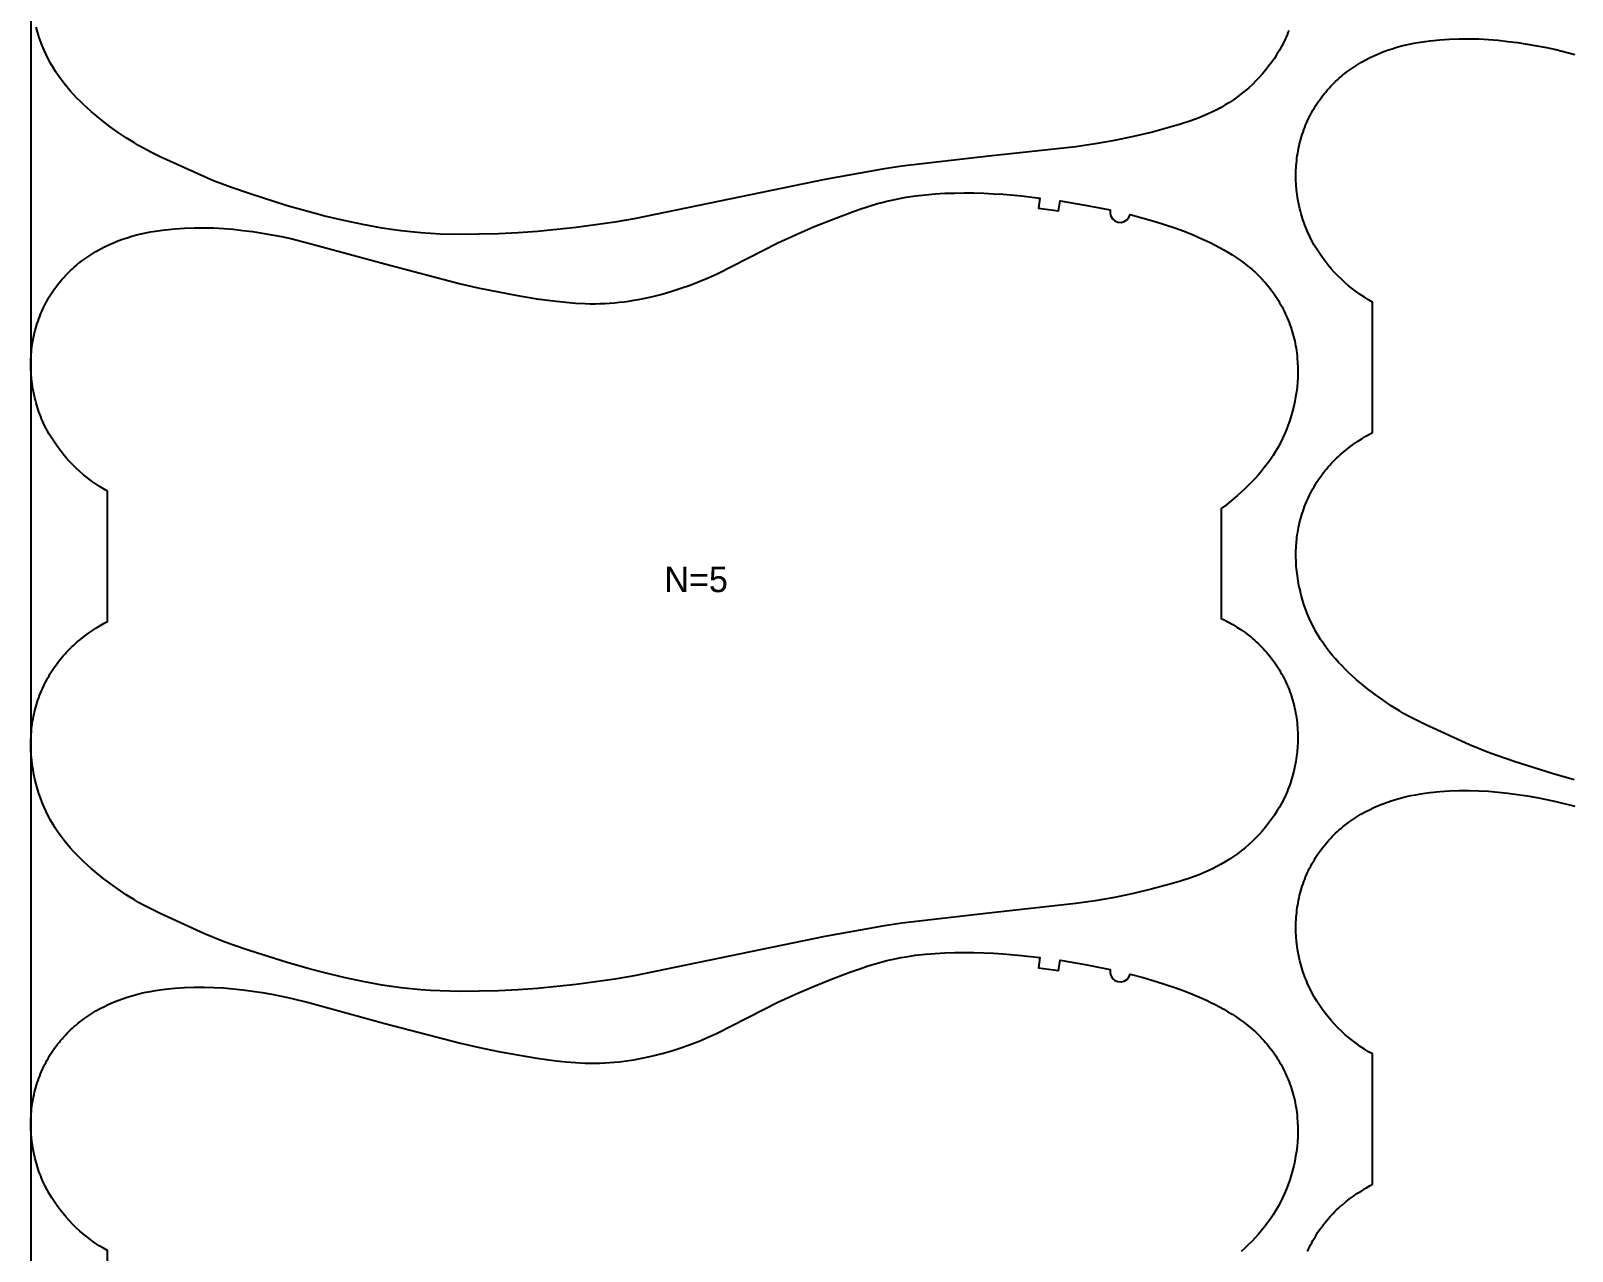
# Model space of a CAD drawing. Header units: inches. Extents: x 0 to 1972, y 0 to 1090.
# Drawn here: x 0.5 to 302.4, y 544.8 to 783.9 of the extents above; entities that cross this region are included whole.
import ezdxf

# ---------------------------------------------------------------- set-up
doc = ezdxf.new("R2010")
doc.units = ezdxf.units.IN

msp = doc.modelspace()

# ---------------------------------------------------------------- linework, layer by layer
at = {"layer": '1'}
for points in [[(0.5, 0), (1971.9894, 0), (1971.9894, 1089.551), (0.5, 1089.551), (0.5, 0)], [(211.9463, 748.7716), (211.903, 748.1506), (212.0529, 747.5463), (212.3812, 747.0174), (212.8563, 746.6151), (213.4321, 746.3783), (214.0528, 746.3301), (214.6583, 746.4751), (215.1898, 746.7992), (215.5959, 747.2711), (215.8372, 747.845), (218.407, 747.1585), (220.961, 746.4137), (222.7823, 745.8417), (224.5914, 745.2326), (226.3848, 744.5805), (228.159, 743.8791), (229.9105, 743.1227), (230.7764, 742.7223), (231.6349, 742.3065), (232.4856, 741.8746), (233.3279, 741.4262), (234.1612, 740.9606), (234.9849, 740.4773), (235.7984, 739.9758), (236.5998, 739.4549), (237.3872, 738.9138), (238.1588, 738.3515), (238.9125, 737.7668), (239.6466, 737.1587), (240.0056, 736.8456), (240.3589, 736.5263), (240.7064, 736.2007), (241.0477, 735.8685), (241.3827, 735.5298), (241.7112, 735.1847), (242.0332, 734.8333), (242.3485, 734.4758), (242.6571, 734.1122), (242.9589, 733.7429), (243.2539, 733.3679), (243.5419, 732.9874), (243.8228, 732.6016), (244.0966, 732.2106), (244.3632, 731.8145), (244.6225, 731.4136), (244.8745, 731.008), (245.1189, 730.5978), (245.3559, 730.1832), (245.5852, 729.7643), (245.8067, 729.3414), (246.0206, 728.9145), (246.2265, 728.4839), (246.4246, 728.0496), (246.6148, 727.6118), (246.7969, 727.1706), (246.9709, 726.7263), (247.1368, 726.2789), (247.2945, 725.8286), (247.444, 725.3755), (247.5851, 724.9199), (247.7178, 724.4617), (247.8421, 724.0013), (247.9579, 723.5387), (248.0651, 723.0741), (248.1637, 722.6076), (248.2537, 722.1394), (248.335, 721.6696), (248.4077, 721.1984), (248.472, 720.7259), (248.5279, 720.2523), (248.5754, 719.7777), (248.6458, 718.8262), (248.6836, 717.8726), (248.6894, 716.9181), (248.6638, 715.9638), (248.6074, 715.011), (248.5206, 714.0608), (248.404, 713.1139), (248.2579, 712.1712), (248.0829, 711.2334), (247.8792, 710.3011), (247.6475, 709.3753), (247.388, 708.4565), (247.1012, 707.5456), (246.7875, 706.6434), (246.447, 705.751), (246.0795, 704.8694), (245.6851, 703.9999), (245.2637, 703.1437), (244.8153, 702.3018), (244.3398, 701.4755), (243.8372, 700.666), (243.3078, 699.874), (242.7529, 699.0996), (242.1743, 698.3422), (241.5734, 697.6016), (240.9521, 696.8772), (240.3119, 696.1689), (239.6545, 695.4761), (238.9816, 694.7985), (238.2947, 694.1357), (237.5947, 693.4871), (236.8822, 692.8524), (236.1581, 692.2309), (234.6778, 691.0258), (233.6894, 690.2719), (233.6894, 668.7275), (234.2608, 668.4537), (235.1074, 668.0138), (235.9394, 667.5461), (236.7554, 667.0506), (237.554, 666.5276), (237.9463, 666.2559), (238.3339, 665.9774), (238.7164, 665.6921), (239.0937, 665.4), (239.4656, 665.1013), (239.832, 664.7959), (240.1928, 664.4838), (240.5476, 664.1651), (240.8964, 663.8399), (241.239, 663.508), (241.5752, 663.1696), (241.9049, 662.8248), (242.228, 662.4738), (242.5444, 662.1166), (242.8539, 661.7535), (243.1564, 661.3845), (243.4518, 661.0097), (243.74, 660.6294), (244.0209, 660.2437), (244.2943, 659.8527), (244.5601, 659.4565), (244.8183, 659.0552), (245.0686, 658.6491), (245.311, 658.2382), (245.5454, 657.8228), (245.7716, 657.4028), (245.9895, 656.9785), (246.1991, 656.5501), (246.4004, 656.1177), (246.5933, 655.6814), (246.7778, 655.2415), (246.954, 654.7982), (247.1217, 654.3516), (247.281, 653.9018), (247.4318, 653.4492), (247.5742, 652.9937), (247.708, 652.5357), (247.8333, 652.0752), (247.9501, 651.6126), (248.0583, 651.1478), (248.158, 650.6812), (248.249, 650.2128), (248.3314, 649.7429), (248.4051, 649.2717), (248.4704, 648.7991), (248.527, 648.3255), (248.5752, 647.8509), (248.6149, 647.3755), (248.6461, 646.8995), (248.6689, 646.4229), (248.6834, 645.946), (248.6894, 645.4689), (248.6766, 644.5145), (248.6307, 643.561), (248.5519, 642.6096), (248.4406, 641.6614), (248.2966, 640.7176), (248.1202, 639.7796), (247.9113, 638.8483), (247.7947, 638.3857), (247.6699, 637.9252), (247.5371, 637.4671), (247.3962, 637.0114), (247.2472, 636.5584), (247.0902, 636.1082), (246.925, 635.6609), (246.7518, 635.2167), (246.5706, 634.7757), (246.3814, 634.3381), (246.1844, 633.9038), (245.9797, 633.4732), (245.5477, 632.6227), (245.0864, 631.7875), (244.5969, 630.9682), (244.0801, 630.1656), (243.5369, 629.3805), (242.9685, 628.6135), (242.3758, 627.8655), (241.7594, 627.1369), (241.1203, 626.4284), (240.459, 625.7405), (239.7764, 625.0739), (239.0731, 624.429), (238.3499, 623.8064), (237.6076, 623.2067), (236.8468, 622.6305), (236.0686, 622.0779), (235.2739, 621.5492), (234.4636, 621.0447), (233.6386, 620.5646), (232.8001, 620.1091), (231.9488, 619.6784), (231.0858, 619.2728), (230.2121, 618.8921), (229.3287, 618.5344), (228.4368, 618.1974), (227.5376, 617.8789), (225.7218, 617.2879), (223.8906, 616.7432), (220.2059, 615.7432), (216.4956, 614.8518), (212.7597, 614.0686), (209.001, 613.4036), (205.2237, 612.8598), (188.1483, 611.0016), (171.082, 609.062), (167.3112, 608.4741), (156.0452, 606.4257), (118.6626, 598.7101), (114.8968, 598.0884), (107.3344, 597.0432), (103.5416, 596.6156), (99.7404, 596.2697), (95.9327, 596.0036), (92.1207, 595.8127), (88.3054, 595.6981), (84.488, 595.668), (80.6723, 595.7529), (78.7664, 595.849), (76.8629, 595.9837), (74.9626, 596.1576), (73.0664, 596.3714), (71.1751, 596.6254), (69.289, 596.9169), (65.5332, 597.5993), (61.8, 598.3942), (58.0883, 599.2842), (55.0075, 600.0895), (50.7272, 601.3044), (43.4492, 603.6077), (39.8393, 604.8518), (38.0488, 605.5117), (36.2726, 606.2072), (34.5131, 606.9428), (25.83, 610.9078), (24.119, 611.7521), (22.4338, 612.644), (21.6036, 613.1125), (20.7821, 613.5964), (19.1647, 614.6078), (17.5808, 615.6727), (16.0297, 616.7861), (14.5116, 617.9441), (13.0313, 619.1492), (12.3072, 619.7707), (11.5948, 620.4054), (10.8947, 621.054), (10.2078, 621.7168), (9.5349, 622.3944), (8.8775, 623.0872), (8.2373, 623.7955), (7.616, 624.5199), (7.0152, 625.2605), (6.4365, 626.0179), (5.8816, 626.7923), (5.3522, 627.5843), (4.8496, 628.3938), (4.3742, 629.2201), (3.9257, 630.062), (3.5043, 630.9182), (3.1099, 631.7877), (2.7425, 632.6693), (2.4019, 633.5617), (2.0882, 634.4639), (1.8015, 635.3748), (1.542, 636.2936), (1.3102, 637.2194), (1.1065, 638.1517), (0.9315, 639.0895), (0.7854, 640.0322), (0.6688, 640.9791), (0.582, 641.9293), (0.5256, 642.8821), (0.5, 643.8364), (0.5058, 644.7909), (0.5436, 645.7445), (0.614, 646.696), (0.6615, 647.1706), (0.7174, 647.6442), (0.7817, 648.1167), (0.8544, 648.5879), (0.9358, 649.0577), (1.0257, 649.5259), (1.1243, 649.9924), (1.2315, 650.457), (1.3473, 650.9196), (1.4716, 651.38), (1.6043, 651.8382), (1.7455, 652.2938), (1.8949, 652.7469), (2.0526, 653.1972), (2.2185, 653.6446), (2.3925, 654.0889), (2.5747, 654.5301), (2.7648, 654.9679), (2.9629, 655.4022), (3.1689, 655.8328), (3.3827, 656.2597), (3.6043, 656.6826), (3.8336, 657.1015), (4.0705, 657.5161), (4.315, 657.9263), (4.5669, 658.3319), (4.8262, 658.7328), (5.0928, 659.1289), (5.3666, 659.5199), (5.6475, 659.9057), (5.9355, 660.2862), (6.2305, 660.6612), (6.5323, 661.0305), (6.8409, 661.3941), (7.1563, 661.7516), (7.4782, 662.103), (7.8067, 662.4481), (8.1417, 662.7868), (8.483, 663.119), (8.8305, 663.4446), (9.1838, 663.7639), (9.5429, 664.077), (10.2769, 664.6851), (11.0306, 665.2698), (11.8022, 665.8321), (12.5897, 666.3732), (13.3911, 666.8941), (14.2045, 667.3956), (15.0282, 667.8789), (15.5, 668.1425), (15.5, 693.6758), (14.7259, 694.1264), (13.9156, 694.6309), (13.1208, 695.1596), (12.3426, 695.7122), (11.5818, 696.2884), (10.8395, 696.8881), (10.1163, 697.5107), (9.413, 698.1556), (8.7304, 698.8222), (8.0691, 699.5101), (7.43, 700.2186), (6.8137, 700.9472), (6.2209, 701.6952), (5.6525, 702.4622), (5.1094, 703.2473), (4.5925, 704.0499), (4.103, 704.8692), (3.6417, 705.7044), (3.2098, 706.5549), (3.0051, 706.9855), (2.808, 707.4198), (2.6189, 707.8574), (2.4376, 708.2984), (2.2644, 708.7426), (2.0992, 709.1899), (1.9422, 709.6401), (1.7932, 710.0931), (1.6523, 710.5488), (1.5195, 711.0069), (1.3948, 711.4674), (1.2781, 711.93), (1.0692, 712.8613), (0.8928, 713.7993), (0.7489, 714.7431), (0.6375, 715.6913), (0.5587, 716.6427), (0.5128, 717.5962), (0.5, 718.5506), (0.5061, 719.0277), (0.5205, 719.5046), (0.5433, 719.9812), (0.5745, 720.4572), (0.6142, 720.9326), (0.6624, 721.4072), (0.7191, 721.8808), (0.7843, 722.3534), (0.8581, 722.8246), (0.9405, 723.2945), (1.0315, 723.7629), (1.1311, 724.2295), (1.2393, 724.6943), (1.3561, 725.1569), (1.4814, 725.6174), (1.6152, 726.0754), (1.7576, 726.5309), (1.9084, 726.9835), (2.0677, 727.4333), (2.2354, 727.8799), (2.4116, 728.3232), (2.5961, 728.7631), (2.7891, 729.1994), (2.9903, 729.6318), (3.1999, 730.0602), (3.4178, 730.4845), (3.644, 730.9045), (3.8784, 731.3199), (4.1208, 731.7308), (4.3711, 732.1369), (4.6293, 732.5381), (4.8951, 732.9344), (5.1685, 733.3254), (5.4494, 733.7111), (5.7376, 734.0914), (6.033, 734.4662), (6.3355, 734.8352), (6.645, 735.1983), (6.9614, 735.5555), (7.2845, 735.9065), (7.6142, 736.2513), (7.9504, 736.5897), (8.293, 736.9216), (8.6418, 737.2468), (8.9967, 737.5655), (9.3574, 737.8776), (9.7238, 738.183), (10.0957, 738.4817), (10.4731, 738.7738), (10.8556, 739.0591), (11.2431, 739.3376), (11.6354, 739.6093), (12.4341, 740.1323), (13.25, 740.6278), (14.082, 741.0955), (14.9287, 741.5354), (15.7889, 741.9477), (16.6617, 742.3326), (17.546, 742.6906), (18.4407, 743.0218), (19.3448, 743.3267), (20.2572, 743.6056), (21.1769, 743.8588), (22.103, 744.0867), (23.0346, 744.2905), (23.9711, 744.4714), (24.9118, 744.6309), (25.8562, 744.77), (26.8035, 744.8902), (28.7042, 745.0788), (30.6092, 745.2054), (32.5165, 745.2726), (34.4246, 745.2814), (36.3318, 745.2331), (38.2368, 745.1292), (40.1388, 744.9735), (42.0367, 744.7703), (43.9299, 744.524), (45.8175, 744.2382), (47.6985, 743.9129), (49.5717, 743.5473), (51.4361, 743.1409), (55.139, 742.2179), (69.8666, 738.1911), (84.6332, 734.3093), (88.3564, 733.468), (92.0957, 732.7014), (95.8488, 732.0062), (99.6144, 731.3849), (103.3967, 730.8721), (105.2955, 730.6705), (107.1984, 730.5174), (109.1041, 730.4235), (110.0576, 730.402), (111.0112, 730.3994), (111.9647, 730.4166), (112.9179, 730.4535), (113.8703, 730.5098), (114.8215, 730.5852), (115.7712, 730.6792), (116.719, 730.7914), (117.6645, 730.9216), (118.6074, 731.0693), (119.5472, 731.2342), (120.4839, 731.4157), (122.3472, 731.8269), (124.1963, 732.2991), (126.0303, 732.8283), (127.8481, 733.4116), (129.6476, 734.0484), (131.4267, 734.7389), (133.1832, 735.4835), (134.9164, 736.2801), (146.831, 742.3236), (150.2963, 743.9231), (153.8038, 745.4295), (157.3419, 746.8604), (160.9131, 748.2086), (162.7133, 748.8456), (164.5255, 749.4462), (166.3521, 749.9976), (167.2715, 750.2511), (168.1953, 750.4875), (169.1237, 750.7058), (170.0563, 750.906), (170.9929, 751.0887), (171.9328, 751.2542), (173.8211, 751.5357), (175.7176, 751.7544), (177.6193, 751.9143), (179.5245, 752.0214), (181.4321, 752.0819), (183.3408, 752.102), (185.2494, 752.087), (187.1573, 752.0371), (189.0637, 751.9517), (190.968, 751.83), (194.5606, 751.5057), (198.1446, 751.0882), (197.8947, 749.1039), (201.8218, 748.5745), (202.1088, 750.5538), (207.036, 749.7092), (211.9463, 748.7716)]]:
    msp.add_lwpolyline(points, close=True, dxfattribs=at)
for points in [[(246.925, 783.9529), (246.7518, 783.5087), (246.5706, 783.0677), (246.3814, 782.6301), (246.1844, 782.1958), (245.9797, 781.7652), (245.5477, 780.9147), (245.0864, 780.0795), (244.5969, 779.2602), (244.0801, 778.4576), (243.5369, 777.6725), (242.9685, 776.9055), (242.3758, 776.1575), (241.7594, 775.4289), (241.1203, 774.7204), (240.459, 774.0325), (239.7764, 773.3659), (239.0731, 772.721), (238.3499, 772.0984), (237.6076, 771.4987), (236.8468, 770.9225), (236.0686, 770.3699), (235.2739, 769.8412), (234.4636, 769.3367), (233.6386, 768.8566), (232.8001, 768.4011), (231.9488, 767.9704), (231.0858, 767.5648), (230.2121, 767.1841), (229.3287, 766.8264), (228.4368, 766.4894), (227.5376, 766.1709), (225.7218, 765.5799), (223.8906, 765.0352), (220.2059, 764.0352), (216.4956, 763.1438), (212.7597, 762.3606), (209.001, 761.6956), (205.2237, 761.1518), (188.1483, 759.2936), (171.082, 757.354), (167.3112, 756.7661), (156.0452, 754.7177), (118.6626, 747.0021), (114.8968, 746.3804), (107.3344, 745.3352), (103.5416, 744.9076), (99.7404, 744.5617), (95.9327, 744.2956), (92.1207, 744.1047), (88.3054, 743.9901), (84.488, 743.96), (80.6723, 744.0449), (78.7664, 744.141), (76.8629, 744.2757), (74.9626, 744.4496), (73.0664, 744.6634), (71.1751, 744.9174), (69.289, 745.2089), (65.5332, 745.8913), (61.8, 746.6862), (58.0883, 747.5762), (55.0075, 748.3815), (50.7272, 749.5964), (43.4492, 751.8997), (39.8393, 753.1438), (38.0488, 753.8037), (36.2726, 754.4992), (34.5131, 755.2348), (25.83, 759.1998), (24.119, 760.0441), (22.4338, 760.936), (21.6036, 761.4045), (20.7821, 761.8884), (19.1647, 762.8998), (17.5808, 763.9647), (16.0297, 765.0781), (14.5116, 766.2361), (13.0313, 767.4412), (12.3072, 768.0627), (11.5948, 768.6974), (10.8947, 769.346), (10.2078, 770.0088), (9.5349, 770.6864), (8.8775, 771.3792), (8.2373, 772.0875), (7.616, 772.8119), (7.0152, 773.5525), (6.4365, 774.3099), (5.8816, 775.0843), (5.3522, 775.8763), (4.8496, 776.6858), (4.3742, 777.5121), (3.9257, 778.354), (3.5043, 779.2102), (3.1099, 780.0797), (2.7425, 780.9613), (2.4019, 781.8537), (2.0882, 782.7559), (1.8015, 783.6668), (1.542, 784.5856)], [(302.8075, 637.1175), (298.5272, 638.3324), (291.2492, 640.6357), (287.6393, 641.8798), (285.8488, 642.5397), (284.0726, 643.2352), (282.3131, 643.9708), (273.63, 647.9358), (271.919, 648.7801), (270.2338, 649.672), (269.4036, 650.1405), (268.5821, 650.6244), (266.9647, 651.6358), (265.3808, 652.7007), (263.8297, 653.8141), (262.3116, 654.9721), (260.8313, 656.1772), (260.1072, 656.7987), (259.3948, 657.4334), (258.6947, 658.082), (258.0078, 658.7448), (257.3349, 659.4224), (256.6775, 660.1152), (256.0373, 660.8235), (255.416, 661.5479), (254.8152, 662.2885), (254.2365, 663.0459), (253.6816, 663.8203), (253.1522, 664.6123), (252.6496, 665.4218), (252.1742, 666.2481), (251.7257, 667.09), (251.3043, 667.9462), (250.9099, 668.8157), (250.5425, 669.6973), (250.2019, 670.5897), (249.8882, 671.4919), (249.6015, 672.4028), (249.342, 673.3216), (249.1102, 674.2474), (248.9065, 675.1797), (248.7315, 676.1175), (248.5854, 677.0602), (248.4688, 678.0071), (248.382, 678.9573), (248.3256, 679.9101), (248.3, 680.8644), (248.3058, 681.8189), (248.3436, 682.7725), (248.414, 683.724), (248.4615, 684.1986), (248.5174, 684.6722), (248.5817, 685.1447), (248.6544, 685.6159), (248.7358, 686.0857), (248.8257, 686.5539), (248.9243, 687.0204), (249.0315, 687.485), (249.1473, 687.9476), (249.2716, 688.408), (249.4043, 688.8662), (249.5455, 689.3218), (249.6949, 689.7749), (249.8526, 690.2252), (250.0185, 690.6726), (250.1925, 691.1169), (250.3747, 691.5581), (250.5648, 691.9959), (250.7629, 692.4302), (250.9689, 692.8608), (251.1827, 693.2877), (251.4043, 693.7106), (251.6336, 694.1295), (251.8705, 694.5441), (252.115, 694.9543), (252.3669, 695.3599), (252.6262, 695.7608), (252.8928, 696.1569), (253.1666, 696.5479), (253.4475, 696.9337), (253.7355, 697.3142), (254.0305, 697.6892), (254.3323, 698.0585), (254.6409, 698.4221), (254.9563, 698.7796), (255.2782, 699.131), (255.6067, 699.4761), (255.9417, 699.8148), (256.283, 700.147), (256.6305, 700.4726), (256.9838, 700.7919), (257.3429, 701.105), (258.0769, 701.7131), (258.8306, 702.2978), (259.6022, 702.8601), (260.3897, 703.4012), (261.1911, 703.9221), (262.0045, 704.4236), (262.8282, 704.9069), (263.3, 705.1705), (263.3, 730.7038), (262.5259, 731.1544), (261.7156, 731.6589), (260.9208, 732.1876), (260.1426, 732.7402), (259.3818, 733.3164), (258.6395, 733.9161), (257.9163, 734.5387), (257.213, 735.1836), (256.5304, 735.8502), (255.8691, 736.5381), (255.23, 737.2466), (254.6137, 737.9752), (254.0209, 738.7232), (253.4525, 739.4902), (252.9094, 740.2753), (252.3925, 741.0779), (251.903, 741.8972), (251.4417, 742.7324), (251.0098, 743.5829), (250.8051, 744.0135), (250.608, 744.4478), (250.4189, 744.8854), (250.2376, 745.3264), (250.0644, 745.7706), (249.8992, 746.2179), (249.7422, 746.6681), (249.5932, 747.1211), (249.4523, 747.5768), (249.3195, 748.0349), (249.1948, 748.4954), (249.0781, 748.958), (248.8692, 749.8893), (248.6928, 750.8273), (248.5489, 751.7711), (248.4375, 752.7193), (248.3587, 753.6707), (248.3128, 754.6242), (248.3, 755.5786), (248.3061, 756.0557), (248.3205, 756.5326), (248.3433, 757.0092), (248.3745, 757.4852), (248.4142, 757.9606), (248.4624, 758.4352), (248.5191, 758.9088), (248.5843, 759.3814), (248.6581, 759.8526), (248.7405, 760.3225), (248.8315, 760.7909), (248.9311, 761.2575), (249.0393, 761.7223), (249.1561, 762.1849), (249.2814, 762.6454), (249.4152, 763.1034), (249.5576, 763.5589), (249.7084, 764.0115), (249.8677, 764.4613), (250.0354, 764.9079), (250.2116, 765.3512), (250.3961, 765.7911), (250.5891, 766.2274), (250.7903, 766.6598), (250.9999, 767.0882), (251.2178, 767.5125), (251.444, 767.9325), (251.6784, 768.3479), (251.9208, 768.7588), (252.1711, 769.1649), (252.4293, 769.5661), (252.6951, 769.9624), (252.9685, 770.3534), (253.2494, 770.7391), (253.5376, 771.1194), (253.833, 771.4942), (254.1355, 771.8632), (254.445, 772.2263), (254.7614, 772.5835), (255.0845, 772.9345), (255.4142, 773.2793), (255.7504, 773.6177), (256.093, 773.9496), (256.4418, 774.2748), (256.7967, 774.5935), (257.1574, 774.9056), (257.5238, 775.211), (257.8957, 775.5097), (258.2731, 775.8018), (258.6556, 776.0871), (259.0431, 776.3656), (259.4354, 776.6373), (260.2341, 777.1603), (261.05, 777.6558), (261.882, 778.1235), (262.7287, 778.5634), (263.5889, 778.9757), (264.4617, 779.3606), (265.346, 779.7186), (266.2407, 780.0498), (267.1448, 780.3547), (268.0572, 780.6336), (268.9769, 780.8868), (269.903, 781.1147), (270.8346, 781.3185), (271.7711, 781.4994), (272.7118, 781.6589), (273.6562, 781.798), (274.6035, 781.9182), (276.5042, 782.1068), (278.4092, 782.2334), (280.3165, 782.3006), (282.2246, 782.3094), (284.1318, 782.2611), (286.0368, 782.1572), (287.9388, 782.0015), (289.8367, 781.7983), (291.7299, 781.552), (293.6175, 781.2662), (295.4985, 780.9409), (297.3717, 780.5753), (299.2361, 780.1689), (302.939, 779.2459)], [(250.5648, 544.7039), (250.7629, 545.1382), (250.9689, 545.5688), (251.1827, 545.9957), (251.4043, 546.4186), (251.6336, 546.8375), (251.8705, 547.2521), (252.115, 547.6623), (252.3669, 548.0679), (252.6262, 548.4688), (252.8928, 548.8649), (253.1666, 549.2559), (253.4475, 549.6417), (253.7355, 550.0222), (254.0305, 550.3972), (254.3323, 550.7665), (254.6409, 551.1301), (254.9563, 551.4876), (255.2782, 551.839), (255.6067, 552.1841), (255.9417, 552.5228), (256.283, 552.855), (256.6305, 553.1806), (256.9838, 553.4999), (257.3429, 553.813), (258.0769, 554.4211), (258.8306, 555.0058), (259.6022, 555.5681), (260.3897, 556.1092), (261.1911, 556.6301), (262.0045, 557.1316), (262.8282, 557.6149), (263.3, 557.8785), (263.3, 583.4118), (262.5259, 583.8624), (261.7156, 584.3669), (260.9208, 584.8956), (260.1426, 585.4482), (259.3818, 586.0244), (258.6395, 586.6241), (257.9163, 587.2467), (257.213, 587.8916), (256.5304, 588.5582), (255.8691, 589.2461), (255.23, 589.9546), (254.6137, 590.6832), (254.0209, 591.4312), (253.4525, 592.1982), (252.9094, 592.9833), (252.3925, 593.7859), (251.903, 594.6052), (251.4417, 595.4404), (251.0098, 596.2909), (250.8051, 596.7215), (250.608, 597.1558), (250.4189, 597.5934), (250.2376, 598.0344), (250.0644, 598.4786), (249.8992, 598.9259), (249.7422, 599.3761), (249.5932, 599.8291), (249.4523, 600.2848), (249.3195, 600.7429), (249.1948, 601.2034), (249.0781, 601.666), (248.8692, 602.5973), (248.6928, 603.5353), (248.5489, 604.4791), (248.4375, 605.4273), (248.3587, 606.3787), (248.3128, 607.3322), (248.3, 608.2866), (248.3061, 608.7637), (248.3205, 609.2406), (248.3433, 609.7172), (248.3745, 610.1932), (248.4142, 610.6686), (248.4624, 611.1432), (248.5191, 611.6168), (248.5843, 612.0894), (248.6581, 612.5606), (248.7405, 613.0305), (248.8315, 613.4989), (248.9311, 613.9655), (249.0393, 614.4303), (249.1561, 614.8929), (249.2814, 615.3534), (249.4152, 615.8114), (249.5576, 616.2669), (249.7084, 616.7195), (249.8677, 617.1693), (250.0354, 617.6159), (250.2116, 618.0592), (250.3961, 618.4991), (250.5891, 618.9354), (250.7903, 619.3678), (250.9999, 619.7962), (251.2178, 620.2205), (251.444, 620.6405), (251.6784, 621.0559), (251.9208, 621.4668), (252.1711, 621.8729), (252.4293, 622.2741), (252.6951, 622.6704), (252.9685, 623.0614), (253.2494, 623.4471), (253.5376, 623.8274), (253.833, 624.2022), (254.1355, 624.5712), (254.445, 624.9343), (254.7614, 625.2915), (255.0845, 625.6425), (255.4142, 625.9873), (255.7504, 626.3257), (256.093, 626.6576), (256.4418, 626.9828), (256.7967, 627.3015), (257.1574, 627.6136), (257.5238, 627.919), (257.8957, 628.2177), (258.2731, 628.5098), (258.6556, 628.7951), (259.0431, 629.0736), (259.4354, 629.3453), (260.2341, 629.8683), (261.05, 630.3638), (261.882, 630.8315), (262.7287, 631.2714), (263.5889, 631.6837), (264.4617, 632.0686), (265.346, 632.4266), (266.2407, 632.7578), (267.1448, 633.0627), (268.0572, 633.3416), (268.9769, 633.5948), (269.903, 633.8227), (270.8346, 634.0265), (271.7711, 634.2074), (272.7118, 634.3669), (273.6562, 634.506), (274.6035, 634.6262), (276.5042, 634.8148), (278.4092, 634.9414), (280.3165, 635.0086), (282.2246, 635.0174), (284.1318, 634.9691), (286.0368, 634.8652), (287.9388, 634.7095), (289.8367, 634.5063), (291.7299, 634.26), (293.6175, 633.9742), (295.4985, 633.6489), (297.3717, 633.2833), (299.2361, 632.8769), (302.939, 631.9539)], [(15.5, 519.3505), (15.5, 544.8838), (14.7259, 545.3344), (13.9156, 545.8389), (13.1208, 546.3676), (12.3426, 546.9202), (11.5818, 547.4964), (10.8395, 548.0961), (10.1163, 548.7187), (9.413, 549.3636), (8.7304, 550.0302), (8.0691, 550.7181), (7.43, 551.4266), (6.8137, 552.1552), (6.2209, 552.9032), (5.6525, 553.6702), (5.1094, 554.4553), (4.5925, 555.2579), (4.103, 556.0772), (3.6417, 556.9124), (3.2098, 557.7629), (3.0051, 558.1935), (2.808, 558.6278), (2.6189, 559.0654), (2.4376, 559.5064), (2.2644, 559.9506), (2.0992, 560.3979), (1.9422, 560.8481), (1.7932, 561.3011), (1.6523, 561.7568), (1.5195, 562.2149), (1.3948, 562.6754), (1.2781, 563.138), (1.0692, 564.0693), (0.8928, 565.0073), (0.7489, 565.9511), (0.6375, 566.8993), (0.5587, 567.8507), (0.5128, 568.8042), (0.5, 569.7586), (0.5061, 570.2357), (0.5205, 570.7126), (0.5433, 571.1892), (0.5745, 571.6652), (0.6142, 572.1406), (0.6624, 572.6152), (0.7191, 573.0888), (0.7843, 573.5614), (0.8581, 574.0326), (0.9405, 574.5025), (1.0315, 574.9709), (1.1311, 575.4375), (1.2393, 575.9023), (1.3561, 576.3649), (1.4814, 576.8254), (1.6152, 577.2834), (1.7576, 577.7389), (1.9084, 578.1915), (2.0677, 578.6413), (2.2354, 579.0879), (2.4116, 579.5312), (2.5961, 579.9711), (2.7891, 580.4074), (2.9903, 580.8398), (3.1999, 581.2682), (3.4178, 581.6925), (3.644, 582.1125), (3.8784, 582.5279), (4.1208, 582.9388), (4.3711, 583.3449), (4.6293, 583.7461), (4.8951, 584.1424), (5.1685, 584.5334), (5.4494, 584.9191), (5.7376, 585.2994), (6.033, 585.6742), (6.3355, 586.0432), (6.645, 586.4063), (6.9614, 586.7635), (7.2845, 587.1145), (7.6142, 587.4593), (7.9504, 587.7977), (8.293, 588.1296), (8.6418, 588.4548), (8.9967, 588.7735), (9.3574, 589.0856), (9.7238, 589.391), (10.0957, 589.6897), (10.4731, 589.9818), (10.8556, 590.2671), (11.2431, 590.5456), (11.6354, 590.8173), (12.4341, 591.3403), (13.25, 591.8358), (14.082, 592.3035), (14.9287, 592.7434), (15.7889, 593.1557), (16.6617, 593.5406), (17.546, 593.8986), (18.4407, 594.2298), (19.3448, 594.5347), (20.2572, 594.8136), (21.1769, 595.0668), (22.103, 595.2947), (23.0346, 595.4985), (23.9711, 595.6794), (24.9118, 595.8389), (25.8562, 595.978), (26.8035, 596.0982), (28.7042, 596.2868), (30.6092, 596.4134), (32.5165, 596.4806), (34.4246, 596.4894), (36.3318, 596.4411), (38.2368, 596.3372), (40.1388, 596.1815), (42.0367, 595.9783), (43.9299, 595.732), (45.8175, 595.4462), (47.6985, 595.1209), (49.5717, 594.7553), (51.4361, 594.3489), (55.139, 593.4259), (69.8666, 589.3991), (84.6332, 585.5173), (88.3564, 584.676), (92.0957, 583.9094), (95.8488, 583.2142), (99.6144, 582.5929), (103.3967, 582.0801), (105.2955, 581.8785), (107.1984, 581.7254), (109.1041, 581.6315), (110.0576, 581.61), (111.0112, 581.6074), (111.9647, 581.6246), (112.9179, 581.6615), (113.8703, 581.7178), (114.8215, 581.7932), (115.7712, 581.8872), (116.719, 581.9994), (117.6645, 582.1296), (118.6074, 582.2773), (119.5472, 582.4422), (120.4839, 582.6237), (122.3472, 583.0349), (124.1963, 583.5071), (126.0303, 584.0363), (127.8481, 584.6196), (129.6476, 585.2564), (131.4267, 585.9469), (133.1832, 586.6915), (134.9164, 587.4881), (146.831, 593.5316), (150.2963, 595.1311), (153.8038, 596.6375), (157.3419, 598.0684), (160.9131, 599.4166), (162.7133, 600.0536), (164.5255, 600.6542), (166.3521, 601.2056), (167.2715, 601.4591), (168.1953, 601.6955), (169.1237, 601.9138), (170.0563, 602.114), (170.9929, 602.2967), (171.9328, 602.4622), (173.8211, 602.7437), (175.7176, 602.9624), (177.6193, 603.1223), (179.5245, 603.2294), (181.4321, 603.2899), (183.3408, 603.31), (185.2494, 603.295), (187.1573, 603.2451), (189.0637, 603.1597), (190.968, 603.038), (194.5606, 602.7137), (198.1446, 602.2962), (197.8947, 600.3119), (201.8218, 599.7825), (202.1088, 601.7618), (207.036, 600.9172), (211.9463, 599.9796), (211.9463, 599.9796), (211.903, 599.3586), (212.0529, 598.7543), (212.3812, 598.2254), (212.8563, 597.8231), (213.4321, 597.5863), (214.0528, 597.5381), (214.6583, 597.6831), (215.1898, 598.0072), (215.5959, 598.4791), (215.8372, 599.053), (218.407, 598.3665), (220.961, 597.6217), (222.7823, 597.0497), (224.5914, 596.4406), (226.3848, 595.7885), (228.159, 595.0871), (229.9105, 594.3307), (230.7764, 593.9303), (231.6349, 593.5145), (232.4856, 593.0826), (233.3279, 592.6342), (234.1612, 592.1686), (234.9849, 591.6853), (235.7984, 591.1838), (236.5998, 590.6629), (237.3872, 590.1218), (238.1588, 589.5595), (238.9125, 588.9748), (239.6466, 588.3667), (240.0056, 588.0536), (240.3589, 587.7343), (240.7064, 587.4087), (241.0477, 587.0765), (241.3827, 586.7378), (241.7112, 586.3927), (242.0332, 586.0413), (242.3485, 585.6838), (242.6571, 585.3202), (242.9589, 584.9509), (243.2539, 584.5759), (243.5419, 584.1954), (243.8228, 583.8096), (244.0966, 583.4186), (244.3632, 583.0225), (244.6225, 582.6216), (244.8745, 582.216), (245.1189, 581.8058), (245.3559, 581.3912), (245.5852, 580.9723), (245.8067, 580.5494), (246.0206, 580.1225), (246.2265, 579.6919), (246.4246, 579.2576), (246.6148, 578.8198), (246.7969, 578.3786), (246.9709, 577.9343), (247.1368, 577.4869), (247.2945, 577.0366), (247.444, 576.5835), (247.5851, 576.1279), (247.7178, 575.6697), (247.8421, 575.2093), (247.9579, 574.7467), (248.0651, 574.2821), (248.1637, 573.8156), (248.2537, 573.3474), (248.335, 572.8776), (248.4077, 572.4064), (248.472, 571.9339), (248.5279, 571.4603), (248.5754, 570.9857), (248.6458, 570.0342), (248.6836, 569.0806), (248.6894, 568.1261), (248.6638, 567.1718), (248.6074, 566.219), (248.5206, 565.2688), (248.404, 564.3219), (248.2579, 563.3792), (248.0829, 562.4414), (247.8792, 561.5091), (247.6475, 560.5833), (247.388, 559.6645), (247.1012, 558.7536), (246.7875, 557.8514), (246.447, 556.959), (246.0795, 556.0774), (245.6851, 555.2079), (245.2637, 554.3517), (244.8153, 553.5098), (244.3398, 552.6835), (243.8372, 551.874), (243.3078, 551.082), (242.7529, 550.3076), (242.1743, 549.5502), (241.5734, 548.8096), (240.9521, 548.0852), (240.3119, 547.3769), (239.6545, 546.6841), (238.9816, 546.0065), (238.2947, 545.3437), (237.5947, 544.6951)]]:
    msp.add_lwpolyline(points, dxfattribs=at)

# ---------------------------------------------------------------- texts
msp.add_text('N=5', height=5, dxfattribs=at).set_placement((124.5947, 673.885))

doc.saveas('drawing.dxf')
